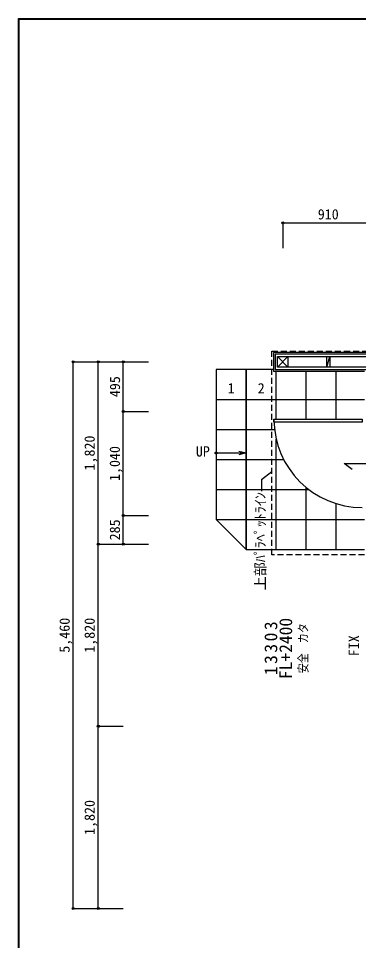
# Model space of a CAD drawing. Units: millimetres at full size, sheet at 1:50. Extents: x -9500 to 10017, y -6925 to 6925.
# Drawn here: x -9500 to -6083, y -2305 to 6925 of the extents above; entities that cross this region are included whole.
import ezdxf
from ezdxf.enums import TextEntityAlignment as Align

# ---------------------------------------------------------------- set-up
doc = ezdxf.new("R2010")
doc.units = ezdxf.units.MM
doc.header["$LTSCALE"] = 50
doc.header["$PDMODE"] = 32
doc.header["$PDSIZE"] = 20
doc.linetypes.add('DASHED1', pattern=[1.8, 1.2, -0.6])
for name, color, linetype in [('0-0_データ 001', 4, 'Continuous'), ('0-A_柱', 5, 'Continuous'), ('0-B_壁', 3, 'Continuous'), ('1-3_建具(金属戸)', 5, 'Continuous'), ('1-8_手摺', 5, 'DASHED1'), ('2-E_ポーチ', 5, 'Continuous'), ('3-C_外壁仕上', 3, 'Continuous'), ('C-5_ﾚｲﾔ-197', 134, 'DASHED1')]:
    doc.layers.add(name, color=color, linetype=linetype)
doc.styles.add('ＭＳ ゴシック', font='')
doc.styles.get('ＭＳ ゴシック').set_extended_font_data('MS Gothic')

msp = doc.modelspace()

# ---------------------------------------------------------------- linework, layer by layer
at = {"layer": '0-0_データ 001'}
for p, q in [((-9500, -6925), (-9500, 6925)), ((-9500, 6925), (10000, 6925)), ((9996.5, 6921.5), (-9496.5, 6921.5)), ((-9496.5, -6921.5), (-9496.5, 6921.5)), ((-9493, -6918), (-9493, 6918)), ((-9493, 6918), (9993, 6918)), ((-6860, 4882.5), (-6860, 4632.5)), ((-6860, 4882.5), (-5950, 4882.5)), ((-8952.5, 3495), (-8702.5, 3495)), ((-8952.5, -1965), (-8952.5, 3495)), ((-8702.5, 3495), (-8452.5, 3495)), ((-8702.5, 1675), (-8702.5, 3495)), ((-8452.5, 3495), (-8202.5, 3495)), ((-8452.5, 3000), (-8452.5, 3495)), ((-8452.5, 3000), (-8202.5, 3000)), ((-8452.5, 1960), (-8452.5, 3000)), ((-8452.5, 3000), (-8202.5, 3000)), ((-7072.37, 2320.66), (-6968, 2400.69)), ((-7072.37, 2320.66), (-7072.37, 2203.5)), ((-8452.5, 1960), (-8202.5, 1960)), ((-8452.5, 1675), (-8452.5, 1960)), ((-8452.5, 1960), (-8202.5, 1960)), ((-8702.5, -145), (-8702.5, 1675)), ((-8702.5, 1675), (-8452.5, 1675)), ((-8452.5, 1675), (-8202.5, 1675)), ((-8702.5, -1965), (-8702.5, -145)), ((-8702.5, -145), (-8452.5, -145)), ((-8952.5, -1965), (-8702.5, -1965)), ((-8702.5, -1965), (-8452.5, -1965))]:
    msp.add_line(p, q, dxfattribs=at)
for p in [(-6860, 4882.5), (-8952.5, 3495), (-8702.5, 3495), (-8452.5, 3495), (-8452.5, 3000), (-8452.5, 1960), (-8702.5, 1675), (-8452.5, 1675), (-8702.5, -145), (-8952.5, -1965), (-8702.5, -1965)]:
    msp.add_point(p, dxfattribs=at)
at = {"layer": '0-A_柱'}
for p, q in [((-6807.5, 3442.5), (-6912.5, 3547.5)), ((-6912.5, 3442.5), (-6807.5, 3547.5))]:
    msp.add_line(p, q, dxfattribs=at)
at = {"layer": '0-A_柱', "color": 3}
msp.add_lwpolyline([(-6912.5, 3442.5), (-6912.5, 3547.5), (-6807.5, 3547.5), (-6807.5, 3442.5)], close=True, dxfattribs=at)
at = {"layer": '0-B_壁'}
for p, q in [((-6807.5, 3547.5), (-6002.5, 3547.5)), ((-6002.5, 3442.5), (-6807.5, 3442.5))]:
    msp.add_line(p, q, dxfattribs=at)
at = {"layer": '0-B_壁', "color": 5}
msp.add_line((-6420, 3442.5), (-6390, 3547.5), dxfattribs=at)
at = {"layer": '0-B_壁'}
msp.add_lwpolyline([(-6420, 3442.5), (-6420, 3547.5), (-6390, 3547.5), (-6390, 3442.5)], close=True, dxfattribs=at)
at = {"layer": '1-3_建具(金属戸)', "color": 7}
msp.add_lwpolyline([(-6065.5, 2922), (-6065.5, 2892), (-6947.5, 2892), (-6947.5, 2922)], close=True, dxfattribs=at)
msp.add_lwpolyline([(-6165.5, 2421), (-6245.5, 2481), (-5792.5, 2481), (-5872.5, 2541)], dxfattribs=at)
at = {"layer": '1-3_建具(金属戸)', "color": 4}
msp.add_arc((-6065.5, 2922), 882, 180, 270, dxfattribs=at)
at = {"layer": '1-8_手摺'}
msp.add_lwpolyline([(-6043, 1567), (-6968, 1567), (-6968, 3603), (-5572, 3603)], dxfattribs=at)
at = {"layer": '2-E_ポーチ', "color": 4}
for p, q in [((-7225, 3420), (-7225, 1620)), ((-6953, 3420), (-7225, 3420)), ((-7225, 1620), (-6043, 1620))]:
    msp.add_line(p, q, dxfattribs=at)
at = {"layer": '2-E_ポーチ'}
for p, q in [((-6925, 2922), (-6925, 3402)), ((-6625, 2922), (-6625, 3402)), ((-6325, 2922), (-6325, 3402)), ((-7525, 3120), (-7225, 3120)), ((-7225, 3120), (-6043, 3120)), ((-7525, 2820), (-7225, 2820)), ((-7225, 2820), (-6941.58, 2820)), ((-6925, 1620), (-6925, 2724.05)), ((-7525, 2520), (-7225, 2520)), ((-7225, 2520), (-6850.56, 2520)), ((-7525, 2220), (-7225, 2220)), ((-7225, 2220), (-6599.47, 2220)), ((-6625, 1620), (-6625, 2240.18)), ((-6325, 1620), (-6325, 2079.04)), ((-7525, 1920), (-7225, 1920)), ((-7225, 1920), (-6043, 1920))]:
    msp.add_line(p, q, dxfattribs=at)
at = {"layer": '2-E_ポーチ', "color": 4}
msp.add_lwpolyline([(-7225, 1620), (-7225, 3420), (-7525, 3420), (-7525, 1920)], close=True, dxfattribs=at)
at = {"layer": '3-C_外壁仕上'}
for p, q in [((-6953, 3588), (-6953, 3402)), ((-4950, 3588), (-6953, 3588)), ((-6953, 3402), (-6043, 3402))]:
    msp.add_line(p, q, dxfattribs=at)
at = {"layer": '3-C_外壁仕上', "color": 7}
for p, q in [((-6937, 3572), (-6937, 3418)), ((-4950, 3572), (-6937, 3572)), ((-6937, 3418), (-6027, 3418))]:
    msp.add_line(p, q, dxfattribs=at)
at = {"layer": 'C-5_ﾚｲﾔ-197', "color": 4, "linetype": 'Continuous'}
msp.add_line((-7525, 2585), (-7225, 2585), dxfattribs=at)
msp.add_lwpolyline([(-7297.44, 2604.41), (-7225, 2585), (-7297.44, 2565.59)], dxfattribs=at)
at = {"layer": 'C-5_ﾚｲﾔ-197', "color": 4}
msp.add_point((-7525, 2585), dxfattribs=at)

# ---------------------------------------------------------------- texts
at = {"layer": '0-0_データ 001', "color": 7, "style": 'ＭＳ ゴシック'}
msp.add_text('910', height=102.6, dxfattribs=at).set_placement((-6510, 4887.5), align=Align.BOTTOM_LEFT)
for s, p in [('495', (-8454.52, 3142.5)), ('1,820', (-8707.5, 2410)), ('1,040', (-8456.42, 2305)), ('285', (-8455.51, 1712.5)), ('5,460', (-8957.5, 590)), ('1,820', (-8707.5, 590)), ('1,820', (-8707.5, -1230))]:
    msp.add_text(s, height=102.6, rotation=90, dxfattribs=at).set_placement(p, align=Align.BOTTOM_LEFT)
at = {"layer": '0-0_データ 001', "style": 'ＭＳ ゴシック'}
for s, p in [('上部ﾊﾟﾗﾍﾟｯﾄﾗｲﾝ', (-7002.37, 1214.34)), ('FIX', (-6067.5, 555))]:
    msp.add_text(s, height=102.6, rotation=90, dxfattribs=at).set_placement(p, align=Align.BOTTOM_LEFT)
at = {"layer": 'C-5_ﾚｲﾔ-197', "color": 7, "style": 'ＭＳ ゴシック'}
for s, p in [('1', (-7410, 3150)), ('2', (-7110, 3150))]:
    msp.add_text(s, height=102.6, dxfattribs=at).set_placement(p, align=Align.BOTTOM_LEFT)
at = {"layer": 'C-5_ﾚｲﾔ-197', "color": 4, "style": 'ＭＳ ゴシック'}
msp.add_text('UP', height=102.6, dxfattribs=at).set_placement((-7727.88, 2518.93), align=Align.BOTTOM_LEFT)
msp.add_text('FL+2400', height=128.3, rotation=90, dxfattribs=at).set_placement((-6727.57, 327.08), align=Align.BOTTOM_LEFT)
at = {"layer": 'C-5_ﾚｲﾔ-197', "color": 4, "style": 'ＭＳ ゴシック', "width": 0.8}
msp.add_text('安全\u3000カタ', height=91.64, rotation=90, dxfattribs=at).set_placement((-6583.26, 385.66), align=Align.BOTTOM_LEFT)
at = {"layer": 'C-5_ﾚｲﾔ-197', "color": 4, "insert": (-6912.35, 365.58), "char_height": 128.3, "attachment_point": 7, "rotation": 90, "style": 'ＭＳ ゴシック'}
msp.add_mtext('\\T1.29;13303', dxfattribs=at)

doc.saveas('drawing.dxf')
